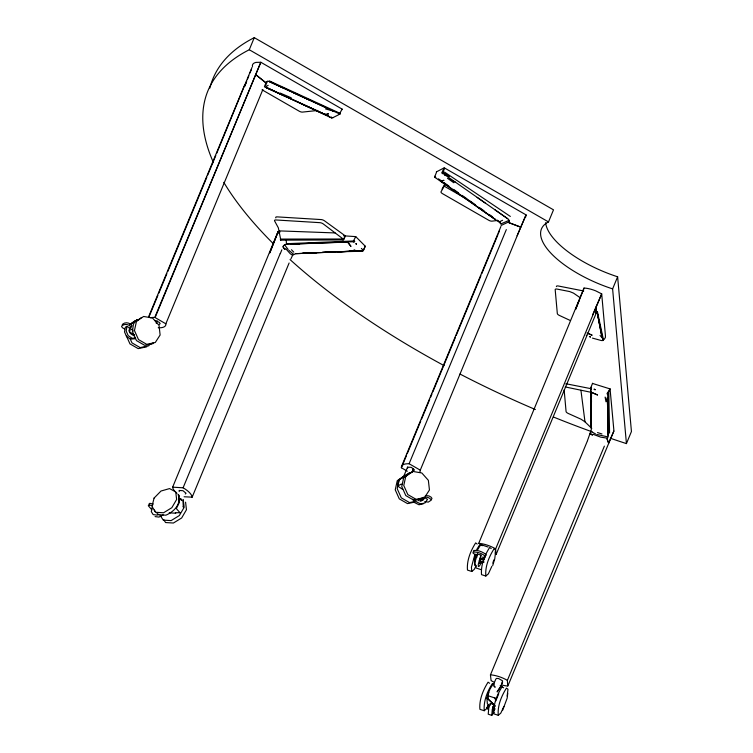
<?xml version="1.0" encoding="UTF-8"?>
<svg xmlns="http://www.w3.org/2000/svg" width="753" height="753" viewBox="0 0 753 753"><rect width="100%" height="100%" fill="white"/><g stroke="black" fill="none" stroke-linecap="round" stroke-linejoin="round"><path stroke-width="1.13" d="M591.274 410.451L591.293 427.064L591.35 392.285L597.487 394.958L591.35 392.285L591.284 406.018M607.887 420.918L607.492 401.961L605.111 397.085L605.986 401.773M354.079 240.687C356.235 241.722 352.451 243.341 353.43 240.988L355.755 236.621L365.243 246.184L363.36 250.467L365.243 246.184M608.49 396.972L608.32 392.944L610.062 388.915L592.47 383.428M332.835 117.863L331.678 118.023L331.744 117.327M595.99 312.448L596.385 306.113L601.694 293.877L595.717 290.856A18.119 7.05 22.5 0 0 584.112 288.041L575.716 309.201L579.123 300.513M363.36 250.467L361.393 248.405M182.904 499.766L183.318 507.089L183.205 506.571M592.573 383.239L590.729 387.908L591.284 429.878L587.472 440.646M478.692 543.44L584.008 288.051M507.145 696.111L507.983 689.23L506.43 688.12C501.423 696.083 497.404 705.749 498.26 715.284L493.94 713.891C493.083 704.356 497.102 694.68 502.11 686.717L503.663 687.828M507.767 693.24L507.174 698.116L502.684 710.164M495.135 553.417L495.549 549.972L494.006 548.871C488.989 556.834 484.979 566.501 485.826 576.036L481.506 574.633C480.762 565.117 484.461 555.375 489.676 547.469L491.229 548.57M495.333 553.992L494.74 558.858L492.726 565.541M591.481 392.398L591.387 393.141L591.481 392.398L565.88 387.07A3.021 1.177 22.5 0 0 565.202 386.986M275.824 217.881A3.021 1.177 22.5 0 1 277.019 216.873L321.173 219.575A3.021 1.177 22.5 0 1 324.562 220.864L345.326 235.924L343.387 239.943L280.728 240.141L280.54 239.642M610.062 388.915L613.94 431.027L608.622 443.141L607.144 439.187L608.16 435.742L607.389 397.49L608.264 435.159L607.784 394.083L608.292 393.603M134.194 334.925L132.481 334.991L130.213 333.363L129.205 330.671L129.864 328.044L126.993 326.397L126.175 331.066L128.179 335.64L132.208 338.285L135.531 338.012M184.099 496.764L192.156 497.168L289.114 262.995M152.172 507.447L151.306 511.645L153.17 514.591L157.01 515.099L158.714 514.233M435.055 176.578L435.206 177.595L434.801 176.249M591.387 393.245L591.5 392.737L591.481 396.85M591.02 431.422L595.51 433.907M436.354 171.91L443.762 168.051L445.136 168.333L526.065 214.897L520.765 227.142L508.953 222.681L509.066 220.328L508.209 219.095L494.919 209.786M252.584 66.433L252.406 66.245A18.119 7.05 22.5 0 1 255.935 62.405L260.82 62.264L342.126 109.11L339.481 113.901L268.755 81.305L267.428 81.277L265.621 85.494M492.82 563.15L493.761 559.997M267.428 81.277L266.402 81.926L264.604 86.143M402.751 489.431L397.565 486.024L399.617 479.529L407.307 474.371L406.761 474.541M590.154 433.832L590.663 432.721M495.474 706.192L493.893 704.61L490.335 703.462L488.735 708.187L488.226 714.192L491.784 715.35L493.959 712.376M488.866 692.572L486.871 698.153L493.893 704.61L492.293 709.345L491.784 715.35M603.577 339.876C599.614 342.135 606.607 339.104 605.431 335.725L601.694 293.877L495.634 548.937L495.963 554.528M481.318 569.71L476.065 568.007L475.811 565.126L474.964 564.844L474.437 558.895L475.435 556.109M483.972 559.912L484.64 558.048M494.712 705.429L487.718 698.426L488.386 696.563M502.355 685.136A18.119 7.05 22.5 0 0 507.701 686.011L507.371 680.43L604.377 446.124M479.313 560.646L481.092 561.22L479.482 563.3L480.96 555.13L477.402 553.973L474.729 562.98L474.804 565.381M480.96 555.13L478.287 564.138L478.362 566.538L479.492 565.983L481.223 562.698L481.092 561.22M474.879 554.528L471.416 567.235L471.792 571.48L467.472 570.077C466.625 560.543 470.634 550.876 475.651 542.913L477.195 544.024M500.914 226.474L401.518 466.474M434.942 176.258L436.524 172.221M250.024 72.9L251.304 69.662M280.097 231.924L277.961 231.83L172.644 487.163A18.119 7.05 22.5 0 0 176.964 493.375M474.437 558.895L475.284 559.178L475.03 556.288L475.877 554.133M487.718 698.426L487.455 695.546L490.005 689.08L493.234 683.856L493.846 683.969L493.234 683.856M246.758 81.032L244.687 86.256L246.005 82.999M247.596 78.952L248.838 75.818M493.563 684.411L495.785 679.168L496.519 678.397L498.552 678.519L502.58 680.834L501.037 685.927L502.138 687.329L500.227 685.475M252.029 67.365L216.713 153.32M498.392 233.439L499.54 230.597M280.295 253.639L281.848 249.817M449.381 176.531L443.348 172.804L442.999 172.183L444.656 168.117M443.348 172.804L442.387 173.708A1.092 0.875 54.3 0 1 442.002 172.484L444.082 168.004M343.923 239.332C341.147 239.718 345.222 238.927 344.874 235.811M213.485 162.657A434.942 169.246 22.5 0 1 249.271 49.745L254.279 37.65L553.502 209.842L548.495 221.928A73.935 28.774 22.5 0 0 612.613 288.888L626.43 443.602A434.942 169.246 22.5 0 1 610.288 438.227M148.567 316.881L244.254 85.87M148.906 317.098L157.885 295.411M158.789 293.237L166.874 273.716M167.768 271.551L206.84 177.19M207.734 175.016L215.819 155.494M158.234 327.771A18.119 7.05 22.5 0 0 165.942 323.875L155.109 317.559L260.82 62.264L154.77 317.446A18.119 7.05 22.5 0 0 150.534 317.747M165.858 323.762L262.882 89.513M172.644 487.163L183.092 487.803L280.182 253.582M407.354 471.218L401.415 467.782L406.356 455.847M407.251 453.683L420.729 421.143M421.624 418.969L429.709 399.448M430.603 397.283L431.949 394.026M432.853 391.852L455.301 337.626M456.205 335.452L480.903 275.805M481.798 273.631L497.968 234.588M403.985 475.708L407.542 467.142L411.383 467.378L414.442 469.919L413.708 470.691M401.415 467.782L401.358 467.688A18.119 7.05 22.5 0 1 409.077 463.792L506.327 229.599M419.43 472.479A18.119 7.05 22.5 0 0 420.249 470.22L520.765 227.142L508.953 222.681M496.105 554.5L596.084 313.455L596.385 306.113L592.658 314.698M612.613 288.888L617.62 276.793A73.935 28.774 22.5 0 1 545.652 222.681M493.752 682.011A18.119 7.05 22.5 0 1 491.107 680.627L490.429 674.933L587.528 440.618M507.851 685.983L613.789 431.102M626.43 443.602L631.438 431.516L617.62 276.793M411.863 472.592L413.529 468.611L411.835 472.583M501.018 685.917L502.675 681.945M290.931 258.853L292.616 255.267L295.468 253.686L356.244 251.041L337.542 251.775M517.095 235.783L526.065 214.897L525.49 217.523M607.784 394.083C605.017 394.506 610.391 390.327 609.619 388.586M494.363 709.797L492.904 712.103L493.893 704.61M491.869 566.294L488.368 573.861L485.826 576.036M488.528 704.78L486.767 708.564L484.226 710.738L479.906 709.335C479.049 699.801 483.068 690.134 488.076 682.171L489.629 683.272M503.87 706.493L500.801 713.119L498.26 715.284M476.084 565.757L474.334 569.315L471.792 571.48M283.561 245.807L283.081 246.758L285.058 249.375C281.462 247.37 283.222 244.621 286.441 244.264L353.364 241.722M595.924 313.502L597.11 311.94L602.052 337.702L600.066 335.49M277.961 231.83L277.932 231.877A18.119 7.05 22.5 0 0 278.262 233.298M445.032 183.723L442.237 188.711A3.021 1.177 22.5 0 0 442.397 189.521M445.296 184.259L441.032 191.78A3.021 1.177 22.5 0 0 442.491 193.643L488.697 220.234A3.021 1.177 22.5 0 0 492.057 221.137L497.724 220.431M122.25 324.835L122.645 324.166C125.45 321.691 130.081 322.689 131.926 325.767L131.53 326.444M431.601 499.117L431.996 498.448L431.074 497.149L428.946 495.926L425.341 495.512M498.731 693.777L495.738 701.034L495.069 698.04L487.455 695.546M414.884 499.211L416.381 501.809L420.626 503.926L424.918 502.976L427.544 499.343L424.673 497.695L423.318 499.917L420.899 500.632L418.414 499.531M265.865 82.792L255.756 74.641L265.865 82.792L266.402 81.926M477.571 549.831L480.8 544.598L488.085 547.026M476.753 549.502L479.972 544.315L481.515 545.426M337.777 251.803L362.485 251.257L363.37 250.382M418.056 500.783L419.28 498.91M342.182 109.59L342.126 109.11M150.12 344.055L148.736 345.806L140.19 347.604L131.973 342.879L130.175 338.859M180.24 512.991L176.334 508.586L179.383 502.42L178.527 494.834L179.336 496.011M185.294 494.015L186.029 493.243L182.97 490.702L179.139 490.467L179.233 491.577M159.41 324.355L160.144 323.583L159.222 322.275L154.723 320.458M586.709 335.49L586.211 335.283M133.394 335.716L134.589 334.52M435.018 177.435L499.832 222.634L500.265 222.267L497.413 220.252M339.481 113.901L339.302 114.381A1.092 0.875 54.6 0 0 340.271 113.938L340.375 113.129M130.297 324.552L137.441 319.554M129.714 324.468L135.069 320.769M129.94 324.694L137.074 319.752M141.592 317.474L134.448 322.416L133.385 324.449L132.434 331.546L136.481 340.601L144.708 345.326L153.245 343.528M404.389 475.745L397.255 480.687L395.24 489.827L399.288 498.872L407.505 503.606L414.988 502.025M403.721 476.583L399.259 479.68L398.186 481.713L397.245 488.81L401.293 497.855L409.519 502.59L414.856 501.46M410.912 472.451L403.768 477.393L401.754 486.532L405.801 495.578L414.028 500.312L422.574 498.505M501.394 223.782L500.98 224.225L499.832 222.634M192.09 497.244L192.147 497.206A18.119 7.05 22.5 0 0 183.261 487.888L183.092 487.803M501.112 225.467L509.235 221.664M266.167 86.529L268.143 85.353M342.935 239.896L343.434 239.605M333.024 117.6L338.718 114.72M397.565 486.024L400.973 484.301L401.933 484.508M420.23 499.06L423.638 497.338M424.673 497.695L423.017 498.533L421.671 500.754L420.052 501.225M126.993 326.397L125.337 327.226L124.518 331.904L126.523 336.478L130.551 339.114L134.985 338.765M129.092 328.976L131.248 327.414C129.403 324.336 124.772 323.338 121.967 325.814L121.562 326.482L122.485 327.781L124.612 329.005M129.102 330.614L131.653 329.315L132.613 329.532M133.432 334.454L129.177 331.574M150.901 344.083L153.461 342.794M501.733 223.556L509.066 220.328M163.185 514.939L158.911 517.085L155.08 516.586M500.406 221.326L502.599 220.271M480.094 563.206L483.304 561.776L484.151 562.049M481.223 562.698L483.304 561.776L483.078 559.225L480.273 557.992M264.397 86.811L325.541 114.701L328.308 113.863L325.541 114.701L302.141 104.065M442.303 172.381L442.999 172.183M405.961 474.682L406.978 474.428M479.595 559.573L482.692 558.82M487.539 705.646L488.979 705.297M488.302 706.935L486.852 707.293L486.956 708.385L488.556 709.721M423.271 503.813L418.969 504.764L414.724 502.646L412.738 499.173M349.063 251.446L354.983 250.137L349.091 251.37M146.722 346.822L138.185 348.62L129.968 343.895L126.363 335.847M479.699 559.658L482.965 559.037M490.467 674.867L490.589 674.857A18.119 7.05 22.5 0 1 507.193 680.241L507.371 680.43M478.729 543.384L478.852 543.365A18.119 7.05 22.5 0 1 495.446 548.749L495.634 548.937M317.662 110.456L302.565 112.093A3.021 1.177 22.5 0 1 299.205 111.19L262.035 89.805M400.973 484.301L401.584 484.367M286.413 243.718L353.43 240.988M356.244 251.041L295.468 253.686M303.647 253.121L316.505 252.613M322.35 252.377L335.198 251.869M302.518 253.168L316.618 252.622M322.491 252.396L335.424 251.897M299.666 243.784L291.016 244.104L347.651 242.071L350.87 246.278L347.651 242.071M362.833 250.805L356.903 250.655M343.067 239.012L280.605 239.078L278.356 227.858L274.619 220.968A3.021 1.177 22.5 0 1 275.824 219.961L319.893 222.662A3.021 1.177 22.5 0 1 323.291 223.952L343.472 239.228M279.307 230.889L335.085 232.931M607.746 392.915L608.32 392.944M343.584 235.811L355.755 236.621M169.18 512.821L175.76 513.226L175.308 512.746L180.259 512.699M361.064 251.191L359.125 251.06L359.708 251.107M607.991 436.919L596.753 434.443M607.577 438.218L600.725 437.145L593.053 434.265M362.485 251.257L362.249 251.191A1.092 0.8 -54.6 0 0 363.181 250.269M583.716 290.987L558.34 285.999A3.021 1.177 22.5 0 0 556.392 286.582M591.378 388.755L567.084 383.974A3.021 1.177 22.5 0 0 565.71 383.945M482.165 557.211L485.384 557.22L485.29 556.128C481.967 553.521 477.214 551.497 472.997 552.137L473.1 553.229L476.517 555.375M601.647 340.62L592.432 338.106M424.683 501.677L428.297 502.091L431.318 500.086C429.464 497.008 424.843 496.011 422.038 498.486L421.633 499.164L422.565 500.453M325.607 108.978L332.995 110.936L269.358 81.55L283.109 87.894M597.524 432.561L601.976 433.973M475.03 556.288L477.129 556.975M492.904 708.215L494.787 708.827M492.923 708.469L494.702 709.053M492.707 708.62L494.806 709.307M153.339 504.068L149.725 503.305L148.99 504.068L149.536 505.047M152.652 505.705L149.047 504.952L148.303 505.715L151.88 509.847M280.116 93.052L291.251 97.805M293.614 254.326L288.964 250.401M588.065 333.41L592.159 335.236L587.001 332.986M269.339 80.891L339.81 113.232M286.055 96.723L266.308 87.687M309.624 100.149L293.67 92.779M325.541 114.701L265.781 87.169L331.612 117.948M494.806 697.927L495.38 698.285M325.503 107.481L332.995 110.936M570.143 320.43L559.488 315.479A3.021 1.177 22.5 0 1 557.324 313.568L555.187 289.67A3.021 1.177 22.5 0 1 557.135 289.096L569.645 291.552L573.494 293.115L579.97 297.576M331.028 117.063L331.649 117.355M292.616 255.267L290.31 253.78L285.735 248.688M409.293 463.839L420.155 470.088M455.574 182.33L447.461 178.273L453.805 182.753M325.447 114.032L328.393 115.52M249.271 49.745L548.495 221.928M444.214 186.16L471.491 201.813M438.415 178.828L441.23 180.654M591.754 428.391L584.987 421.849L581.043 419.214L568.233 413.453A3.021 1.177 22.5 0 1 566.077 411.543L564.148 389.932M444.468 172.051L510.336 216.44M442.933 173.435L507.663 218.681M435.187 176.927L435.761 177.332M477.12 197.371L485.12 202.952M444.082 182.668L448.844 186.029M453.607 189.38L458.37 192.74M462.173 195.422L466.935 198.773M471.698 202.133L475.51 204.816M479.322 207.499L484.075 210.849M489.798 214.878L492.65 216.892M477.308 206.783L495.446 219.547L441.164 181.238L443.818 180.334L441.164 181.238L448.054 186.123M480.8 544.598L482.362 545.699M493.949 684.675L492.396 683.573C487.172 691.47 483.482 701.222 484.226 710.738M607.144 439.187L608.622 443.141M493.017 706.954L494.712 708.3M492.904 706.973L494.533 708.338M590.983 387.315C592.14 387.211 591.18 389.687 590.747 388.557M291.477 249.742L293.774 252.133M288.145 249.441L284.559 244.819M280.304 239.332L280.775 239.962M131.897 329.296L133.215 331.151M163.693 519.645L165.566 522.544L173.406 523.024L181.661 517.97L186.462 509.734L185.577 502.185M160.125 515.306L163.25 520.125L171.091 520.605L179.346 515.551L184.156 507.324L183.261 499.776M156.803 512.765L158.055 514.694L165.895 515.174C173.981 511.833 181.868 503.729 178.056 494.345M154.233 510.054L155.165 511.852M597.364 311.497L603.511 340.074M597.138 312.128L603.002 340.591M602.052 337.702L597.562 314.067M580.93 390.242L584.987 421.849M486.071 555.573L485.967 554.481C482.645 551.874 477.901 549.85 473.684 550.49L473.778 551.582M477.402 553.973L477.534 555.46M490.335 703.462L490.467 704.93M488.509 707.265L488.255 704.375L487.407 704.102L486.871 698.153M407.542 467.142L407.646 468.253M286.253 239.906L286.441 244.264M591.133 392.388L591.5 401.594M591.058 392.642L591.463 402.949M608.01 427.186L608.142 435.347M608.81 392.821L609.572 433.088M590.729 387.908L591.472 428.316M209.861 88.092A434.942 169.246 22.5 0 1 254.279 37.65M591.999 431.789A434.942 169.246 22.5 0 1 553.427 417.002M535.364 409.51A434.942 169.246 22.5 0 1 459.979 374.034M444.101 365.629A434.942 169.246 22.5 0 1 290.037 259.569M273.226 243.596A434.942 169.246 22.5 0 1 223.792 182.339M280.784 239.708L280.605 239.078L280.784 239.708M500.858 686.256L497.187 691.809L500.858 686.256M136.462 321.399L134.448 330.539L138.496 339.584L146.713 344.319L155.259 342.511L160.125 335.019L159.043 325.352L152.52 318.02L143.597 316.458L136.462 321.399M405.773 476.385L403.759 485.516L407.815 494.561L416.033 499.295L424.579 497.488L429.445 489.996L428.363 480.329L421.84 472.997L412.917 471.434L405.773 476.385M154.064 498.091L151.984 506.487L155.739 512.285L163.58 512.765L171.835 507.701L176.635 499.474L175.741 491.925L169.576 488.584L161.01 491.022L154.064 498.091M594.164 389.197L595.115 389.734L594.164 389.197M403.109 477.92L409.058 473.11L410.564 472.743L409.001 473.138L403.109 477.92M273.96 242.372L269.79 252.904L278.092 231.802L273.96 242.372M157.085 321.042L156.276 323.056L157.085 321.042M589.458 336.544L590.456 336.968L589.458 336.544M355.99 243.633L356.433 244.386L355.99 243.633M333.993 117.506L333.993 117.506M495.013 687.075L493.893 685.814L495.013 687.075M446.011 175.562L444.684 174.809L446.011 175.562M329.673 116.884L328.355 116.113L329.673 116.884M591.039 434.161L590.333 433.737L592.517 435.13L591.039 434.161M181.558 500.491L180.551 498.495L181.529 500.453"/></g></svg>
